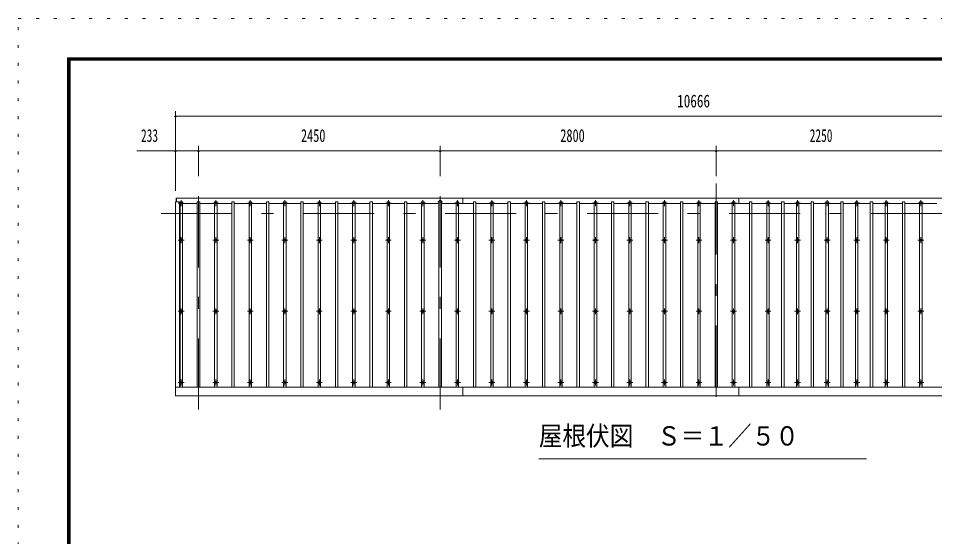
# Model space of a CAD drawing. Units: millimetres, scale not verified, with parts at other scales. Extents: x -25415 to 25419, y -10500 to 10500.
# Drawn here: x -4281 to 5012, y 5250 to 10500 of the extents above; entities that cross this region are included whole.
import ezdxf
from ezdxf.enums import TextEntityAlignment as Align

# ---------------------------------------------------------------- set-up
doc = ezdxf.new("R2010")
doc.units = ezdxf.units.MM
doc.header["$LTSCALE"] = 60
doc.linetypes.add('USER3', pattern=[24, 12, -5, 2, -5])
doc.linetypes.add('USER4', pattern=[3, 0.5, -2.5])
for name, color, linetype, lineweight in [('0-2_1-05BOLD', 7, 'Continuous', 18), ('0-3_1-25CENTER', 3, 'USER3', 18), ('0-4_1-45THIN', 4, 'Continuous', 18), ('0-5_1-55DIM', 3, 'Continuous', 18), ('0-C_F-F1PAPER', 5, 'Continuous', 18), ('0-D_F-E_J_ADD', 5, 'USER4', 18)]:
    doc.layers.add(name, color=color, linetype=linetype, lineweight=lineweight)
doc.styles.add('ＭＳ ゴシック', font='')
doc.styles.get('ＭＳ ゴシック').set_extended_font_data('MS Gothic')

msp = doc.modelspace()

# ---------------------------------------------------------------- linework, layer by layer
at = {"layer": '0-2_1-05BOLD'}
for p, q in [((-2676.38, 8641.19), (-2676.38, 8677.67)), ((226.62, 8626.18), (226.62, 8677.67)), ((3026.62, 8677.67), (3026.62, 8626.18)), ((7979.62, 6765.11), (-2686.38, 6765.11)), ((226.62, 6677.67), (226.62, 6765.11)), ((3026.62, 6765.11), (3026.62, 6677.67))]:
    msp.add_line(p, q, dxfattribs=at)
for points in [[(7974.62, 8641.19), (7974.62, 8677.67), (-2681.38, 8677.67), (-2681.38, 8641.19)], [(-2686.38, 8641.19), (-2686.38, 6677.67), (7979.62, 6677.67), (7979.62, 8641.19), (7939.62, 8641.19), (7939.62, 6765.11)], [(-2646.38, 6765.11), (-2646.38, 8641.19), (-2686.38, 8641.19)]]:
    msp.add_lwpolyline(points, dxfattribs=at)
for centre in [(-2628.38, 8254.17), (-2278.38, 8254.17), (-1928.38, 8254.17), (-1578.38, 8254.17), (-1228.38, 8254.17), (-878.38, 8254.17), (-528.38, 8254.17), (-178.38, 8254.17), (171.62, 8254.17), (521.62, 8254.17), (871.62, 8254.17), (1221.62, 8254.17), (1571.62, 8254.17), (1921.62, 8254.17), (2271.62, 8254.17), (2621.62, 8254.17), (2971.62, 8254.17), (3321.62, 8254.17), (3621.62, 8254.17), (3921.62, 8254.17), (4221.62, 8254.17), (4521.62, 8254.17), (4871.62, 8254.17), (-2628.38, 7532.51), (-2278.38, 7532.51), (-1928.38, 7532.51), (-1578.38, 7532.51), (-1228.38, 7532.51), (-878.38, 7532.51), (-528.38, 7532.51), (-178.38, 7532.51), (171.62, 7532.51), (521.62, 7532.51), (871.62, 7532.51), (1221.62, 7532.51), (1571.62, 7532.51), (1921.62, 7532.51), (2271.62, 7532.51), (2621.62, 7532.51), (2971.62, 7532.51), (3321.62, 7532.51), (3621.62, 7532.51), (3921.62, 7532.51), (4221.62, 7532.51), (4521.62, 7532.51), (4871.62, 7532.51), (-2628.38, 6810.85), (-2278.38, 6810.85), (-1928.38, 6810.85), (-1578.38, 6810.85), (-1228.38, 6810.85), (-878.38, 6810.85), (-528.38, 6810.85), (-178.38, 6810.85), (171.62, 6810.85), (521.62, 6810.85), (871.62, 6810.85), (1221.62, 6810.85), (1571.62, 6810.85), (1921.62, 6810.85), (2271.62, 6810.85), (2621.62, 6810.85), (2971.62, 6810.85), (3321.62, 6810.85), (3621.62, 6810.85), (3921.62, 6810.85), (4221.62, 6810.85), (4521.62, 6810.85), (4871.62, 6810.85)]:
    msp.add_circle(centre, 10, dxfattribs=at)
for centre, radius, start, end in [((-3.37, 8642.67), 15, 326.44153, 213.55196), ((-2628.38, 8616.22), 14.5, 46.39838, 133.60162), ((-2628.38, 8637.22), 14.5, 226.3961, 313.6039), ((-2278.38, 8616.22), 14.5, 46.39838, 133.60162), ((-2278.38, 8637.22), 14.5, 226.3961, 313.6039), ((-1928.38, 8616.22), 14.5, 46.39838, 133.60162), ((-1928.38, 8637.22), 14.5, 226.3961, 313.6039), ((-1578.38, 8616.22), 14.5, 46.39838, 133.60162), ((-1578.38, 8637.22), 14.5, 226.3961, 313.6039), ((-1228.38, 8616.22), 14.5, 46.39838, 133.60162), ((-1228.38, 8637.22), 14.5, 226.3961, 313.6039), ((-878.38, 8616.22), 14.5, 46.39838, 133.60162), ((-878.38, 8637.22), 14.5, 226.3961, 313.6039), ((-528.38, 8616.22), 14.5, 46.39838, 133.60162), ((-528.38, 8637.22), 14.5, 226.3961, 313.6039), ((-178.38, 8616.22), 14.5, 46.39838, 133.60162), ((-178.38, 8637.22), 14.5, 226.3961, 313.6039), ((171.62, 8616.22), 14.5, 46.39838, 133.60162), ((171.62, 8637.22), 14.5, 226.3961, 313.6039), ((521.62, 8616.22), 14.5, 46.39838, 133.60162), ((521.62, 8637.22), 14.5, 226.3961, 313.6039), ((871.62, 8616.22), 14.5, 46.39838, 133.60162), ((871.62, 8637.22), 14.5, 226.3961, 313.6039), ((1221.62, 8616.22), 14.5, 46.39838, 133.60162), ((1221.62, 8637.22), 14.5, 226.3961, 313.6039), ((1571.62, 8616.22), 14.5, 46.39838, 133.60162), ((1571.62, 8637.22), 14.5, 226.3961, 313.6039), ((1921.62, 8616.22), 14.5, 46.39838, 133.60162), ((1921.62, 8637.22), 14.5, 226.3961, 313.6039), ((2271.62, 8616.22), 14.5, 46.39838, 133.60162), ((2271.62, 8637.22), 14.5, 226.3961, 313.6039), ((2621.62, 8616.22), 14.5, 46.39838, 133.60162), ((2621.62, 8637.22), 14.5, 226.3961, 313.6039), ((2971.62, 8616.22), 14.5, 46.39838, 133.60162), ((2971.62, 8637.22), 14.5, 226.3961, 313.6039), ((3321.62, 8616.22), 14.5, 46.39838, 133.60162), ((3321.62, 8637.22), 14.5, 226.3961, 313.6039), ((3621.62, 8616.22), 14.5, 46.39838, 133.60162), ((3621.62, 8637.22), 14.5, 226.3961, 313.6039), ((3921.62, 8616.22), 14.5, 46.39838, 133.60162), ((3921.62, 8637.22), 14.5, 226.3961, 313.6039), ((4221.62, 8616.22), 14.5, 46.39838, 133.60162), ((4221.62, 8637.22), 14.5, 226.3961, 313.6039), ((4521.62, 8616.22), 14.5, 46.39838, 133.60162), ((4521.62, 8637.22), 14.5, 226.3961, 313.6039), ((4871.62, 8616.22), 14.5, 46.39838, 133.60162), ((4871.62, 8637.22), 14.5, 226.3961, 313.6039)]:
    msp.add_arc(centre, radius, start, end, dxfattribs=at)
at = {"layer": '0-3_1-25CENTER'}
for p, q in [((-2453.38, 6537.67), (-2453.38, 8827.67)), ((-3.38, 6537.67), (-3.38, 8827.67)), ((2796.62, 8827.67), (2796.62, 6537.67)), ((-2628.38, 8596.72), (-2628.38, 8656.72)), ((-2278.38, 8656.72), (-2278.38, 8596.72)), ((-1928.38, 8596.72), (-1928.38, 8656.72)), ((-1578.38, 8656.72), (-1578.38, 8596.72)), ((-1228.38, 8596.72), (-1228.38, 8656.72)), ((-878.38, 8656.72), (-878.38, 8596.72)), ((-528.38, 8596.72), (-528.38, 8656.72)), ((-178.38, 8656.72), (-178.38, 8596.72)), ((21.63, 8642.67), (-28.38, 8642.67)), ((171.62, 8656.72), (171.62, 8596.72)), ((521.62, 8656.72), (521.62, 8596.72)), ((871.62, 8596.72), (871.62, 8656.72)), ((1221.62, 8656.72), (1221.62, 8596.72)), ((1571.62, 8596.72), (1571.62, 8656.72)), ((1921.62, 8656.72), (1921.62, 8596.72)), ((2271.62, 8596.72), (2271.62, 8656.72)), ((2621.62, 8656.72), (2621.62, 8596.72)), ((2971.62, 8596.72), (2971.62, 8656.72)), ((3321.62, 8656.72), (3321.62, 8596.72)), ((3621.62, 8596.72), (3621.62, 8656.72)), ((3921.62, 8656.72), (3921.62, 8596.72)), ((4221.62, 8656.72), (4221.62, 8596.72)), ((4521.62, 8656.72), (4521.62, 8596.72)), ((4871.62, 8656.72), (4871.62, 8596.72)), ((-2658.38, 8626.72), (-2598.38, 8626.72)), ((-2248.38, 8626.72), (-2308.38, 8626.72)), ((-1958.38, 8626.72), (-1898.38, 8626.72)), ((-1548.38, 8626.72), (-1608.38, 8626.72)), ((-1258.38, 8626.72), (-1198.38, 8626.72)), ((-848.38, 8626.72), (-908.38, 8626.72)), ((-558.38, 8626.72), (-498.38, 8626.72)), ((-148.38, 8626.72), (-208.38, 8626.72)), ((201.62, 8626.72), (141.62, 8626.72)), ((551.62, 8626.72), (491.62, 8626.72)), ((841.62, 8626.72), (901.62, 8626.72)), ((1251.62, 8626.72), (1191.62, 8626.72)), ((1541.62, 8626.72), (1601.62, 8626.72)), ((1951.62, 8626.72), (1891.62, 8626.72)), ((2241.62, 8626.72), (2301.62, 8626.72)), ((2651.62, 8626.72), (2591.62, 8626.72)), ((3001.62, 8626.72), (2941.62, 8626.72)), ((3351.62, 8626.72), (3291.62, 8626.72)), ((3651.62, 8626.72), (3591.62, 8626.72)), ((3951.63, 8626.72), (3891.62, 8626.72)), ((4251.62, 8626.72), (4191.62, 8626.72)), ((4551.62, 8626.72), (4491.62, 8626.72)), ((4901.62, 8626.72), (4841.62, 8626.72)), ((-2833.38, 8521.68), (8126.62, 8521.68)), ((-2628.38, 8284.17), (-2628.38, 8224.17)), ((-2278.38, 8284.17), (-2278.38, 8224.17)), ((-1928.38, 8284.17), (-1928.38, 8224.17)), ((-1578.38, 8224.17), (-1578.38, 8284.17)), ((-1228.38, 8284.17), (-1228.38, 8224.17)), ((-878.38, 8224.17), (-878.38, 8284.17)), ((-528.38, 8284.17), (-528.38, 8224.17)), ((-178.38, 8284.17), (-178.38, 8224.17)), ((171.62, 8284.17), (171.62, 8224.17)), ((521.62, 8284.17), (521.62, 8224.17)), ((871.62, 8224.17), (871.62, 8284.17)), ((1221.62, 8284.17), (1221.62, 8224.17)), ((1571.62, 8224.17), (1571.62, 8284.17)), ((1921.62, 8284.17), (1921.62, 8224.17)), ((2271.62, 8224.17), (2271.62, 8284.17)), ((2621.62, 8284.17), (2621.62, 8224.17)), ((2971.62, 8224.17), (2971.62, 8284.17)), ((3321.62, 8284.17), (3321.62, 8224.17)), ((3621.62, 8224.17), (3621.62, 8284.17)), ((3921.62, 8284.17), (3921.62, 8224.17)), ((4221.62, 8284.17), (4221.62, 8224.17)), ((4521.62, 8284.17), (4521.62, 8224.17)), ((4871.62, 8284.17), (4871.62, 8224.17)), ((-2598.38, 8254.17), (-2658.38, 8254.17)), ((-2248.38, 8254.17), (-2308.38, 8254.17)), ((-1898.38, 8254.17), (-1958.38, 8254.17)), ((-1608.38, 8254.17), (-1548.38, 8254.17)), ((-1198.38, 8254.17), (-1258.38, 8254.17)), ((-908.38, 8254.17), (-848.38, 8254.17)), ((-498.38, 8254.17), (-558.38, 8254.17)), ((-148.38, 8254.17), (-208.38, 8254.17)), ((201.62, 8254.17), (141.62, 8254.17)), ((551.62, 8254.17), (491.62, 8254.17)), ((841.62, 8254.17), (901.62, 8254.17)), ((1251.62, 8254.17), (1191.62, 8254.17)), ((1541.62, 8254.17), (1601.62, 8254.17)), ((1951.62, 8254.17), (1891.62, 8254.17)), ((2241.62, 8254.17), (2301.62, 8254.17)), ((2651.62, 8254.17), (2591.62, 8254.17)), ((3001.62, 8254.17), (2941.62, 8254.17)), ((3351.62, 8254.17), (3291.62, 8254.17)), ((3651.62, 8254.17), (3591.62, 8254.17)), ((3951.63, 8254.17), (3891.62, 8254.17)), ((4251.62, 8254.17), (4191.62, 8254.17)), ((4551.62, 8254.17), (4491.62, 8254.17)), ((4901.62, 8254.17), (4841.62, 8254.17)), ((-2658.38, 7532.51), (-2598.38, 7532.51)), ((-2628.38, 7502.51), (-2628.38, 7562.51)), ((-2308.38, 7532.51), (-2248.38, 7532.51)), ((-2278.38, 7562.51), (-2278.38, 7502.51)), ((-1898.38, 7532.51), (-1958.38, 7532.51)), ((-1928.38, 7502.51), (-1928.38, 7562.51)), ((-1608.38, 7532.51), (-1548.38, 7532.51)), ((-1578.38, 7562.51), (-1578.38, 7502.51)), ((-1198.38, 7532.51), (-1258.38, 7532.51)), ((-1228.38, 7502.51), (-1228.38, 7562.51)), ((-908.38, 7532.51), (-848.38, 7532.51)), ((-878.38, 7562.51), (-878.38, 7502.51)), ((-558.38, 7532.51), (-498.38, 7532.51)), ((-528.38, 7502.51), (-528.38, 7562.51)), ((-208.38, 7532.51), (-148.38, 7532.51)), ((-178.38, 7562.51), (-178.38, 7502.51)), ((141.62, 7532.51), (201.62, 7532.51)), ((171.62, 7502.51), (171.62, 7562.51)), ((491.62, 7532.51), (551.62, 7532.51)), ((521.62, 7562.51), (521.62, 7502.51)), ((841.62, 7532.51), (901.62, 7532.51)), ((871.62, 7502.51), (871.62, 7562.51)), ((1191.62, 7532.51), (1251.62, 7532.51)), ((1221.62, 7562.51), (1221.62, 7502.51)), ((1541.62, 7532.51), (1601.62, 7532.51)), ((1571.62, 7502.51), (1571.62, 7562.51)), ((1891.62, 7532.51), (1951.62, 7532.51)), ((1921.62, 7562.51), (1921.62, 7502.51)), ((2241.62, 7532.51), (2301.62, 7532.51)), ((2271.62, 7502.51), (2271.62, 7562.51)), ((2591.62, 7532.51), (2651.62, 7532.51)), ((2621.62, 7562.51), (2621.62, 7502.51)), ((3001.62, 7532.51), (2941.62, 7532.51)), ((2971.62, 7502.51), (2971.62, 7562.51)), ((3291.62, 7532.51), (3351.62, 7532.51)), ((3321.62, 7562.51), (3321.62, 7502.51)), ((3651.62, 7532.51), (3591.62, 7532.51)), ((3621.62, 7502.51), (3621.62, 7562.51)), ((3891.62, 7532.51), (3951.63, 7532.51)), ((3921.62, 7562.51), (3921.62, 7502.51)), ((4191.62, 7532.51), (4251.62, 7532.51)), ((4221.62, 7562.51), (4221.62, 7502.51)), ((4491.62, 7532.51), (4551.62, 7532.51)), ((4521.62, 7562.51), (4521.62, 7502.51)), ((4841.62, 7532.51), (4901.62, 7532.51)), ((4871.62, 7562.51), (4871.62, 7502.51)), ((-2598.38, 6810.85), (-2658.38, 6810.85)), ((-2628.38, 6840.85), (-2628.38, 6780.85)), ((-2248.38, 6810.85), (-2308.38, 6810.85)), ((-2278.38, 6840.85), (-2278.38, 6780.85)), ((-1958.38, 6810.85), (-1898.38, 6810.85)), ((-1928.38, 6780.85), (-1928.38, 6840.85)), ((-1548.38, 6810.85), (-1608.38, 6810.85)), ((-1578.38, 6840.85), (-1578.38, 6780.85)), ((-1258.38, 6810.85), (-1198.38, 6810.85)), ((-1228.38, 6780.85), (-1228.38, 6840.85)), ((-848.38, 6810.85), (-908.38, 6810.85)), ((-878.38, 6840.85), (-878.38, 6780.85)), ((-558.38, 6810.85), (-498.38, 6810.85)), ((-528.38, 6780.85), (-528.38, 6840.85)), ((-148.38, 6810.85), (-208.38, 6810.85)), ((-178.38, 6840.85), (-178.38, 6780.85)), ((201.62, 6810.85), (141.62, 6810.85)), ((171.62, 6840.85), (171.62, 6780.85)), ((551.62, 6810.85), (491.62, 6810.85)), ((521.62, 6840.85), (521.62, 6780.85)), ((841.62, 6810.85), (901.62, 6810.85)), ((871.62, 6780.85), (871.62, 6840.85)), ((1251.62, 6810.85), (1191.62, 6810.85)), ((1221.62, 6840.85), (1221.62, 6780.85)), ((1541.62, 6810.85), (1601.62, 6810.85)), ((1571.62, 6780.85), (1571.62, 6840.85)), ((1951.62, 6810.85), (1891.62, 6810.85)), ((1921.62, 6840.85), (1921.62, 6780.85)), ((2241.62, 6810.85), (2301.62, 6810.85)), ((2271.62, 6780.85), (2271.62, 6840.85)), ((2651.62, 6810.85), (2591.62, 6810.85)), ((2621.62, 6840.85), (2621.62, 6780.85)), ((3001.62, 6810.85), (2941.62, 6810.85)), ((2971.62, 6780.85), (2971.62, 6840.85)), ((3351.62, 6810.85), (3291.62, 6810.85)), ((3321.62, 6840.85), (3321.62, 6780.85)), ((3651.62, 6810.85), (3591.62, 6810.85)), ((3621.62, 6780.85), (3621.62, 6840.85)), ((3951.63, 6810.85), (3891.62, 6810.85)), ((3921.62, 6840.85), (3921.62, 6780.85)), ((4251.62, 6810.85), (4191.62, 6810.85)), ((4221.62, 6840.85), (4221.62, 6780.85)), ((4551.62, 6810.85), (4491.62, 6810.85)), ((4521.62, 6840.85), (4521.62, 6780.85)), ((4901.62, 6810.85), (4841.62, 6810.85)), ((4871.62, 6840.85), (4871.62, 6780.85))]:
    msp.add_line(p, q, dxfattribs=at)
at = {"layer": '0-4_1-45THIN'}
for p, q in [((-2646.38, 8626.18), (-2640.88, 8626.18)), ((-2640.88, 6765.11), (-2640.88, 8641.19)), ((-2615.88, 8626.18), (-2465.88, 8626.18)), ((-2465.88, 8641.19), (-2465.88, 6765.11)), ((-2440.88, 8626.18), (-2290.88, 8626.18)), ((-2290.88, 8641.19), (-2290.88, 6765.11)), ((-2265.88, 8626.18), (-2115.88, 8626.18)), ((-2115.88, 8641.19), (-2115.88, 6765.11)), ((-2090.88, 8626.18), (-1940.88, 8626.18)), ((-1940.88, 8641.19), (-1940.88, 6765.11)), ((-1915.88, 8626.18), (-1765.88, 8626.18)), ((-1765.88, 8641.19), (-1765.88, 6765.11)), ((-1740.88, 8626.18), (-1590.88, 8626.18)), ((-1590.88, 8641.19), (-1590.88, 6765.11)), ((-1565.88, 8626.18), (-1415.88, 8626.18)), ((-1415.88, 8641.19), (-1415.88, 6765.11)), ((-1390.88, 8626.18), (-1240.88, 8626.18)), ((-1240.88, 8641.19), (-1240.88, 6765.11)), ((-1215.88, 8626.18), (-1065.88, 8626.18)), ((-1065.88, 8641.19), (-1065.88, 6765.11)), ((-1040.88, 8626.18), (-890.88, 8626.18)), ((-890.88, 8641.19), (-890.88, 6765.11)), ((-865.88, 8626.18), (-715.88, 8626.18)), ((-715.88, 8641.19), (-715.88, 6765.11)), ((-690.88, 8626.18), (-540.88, 8626.18)), ((-540.88, 8641.19), (-540.88, 6765.11)), ((-515.88, 8626.18), (-365.88, 8626.18)), ((-365.88, 8641.19), (-365.88, 6765.11)), ((-340.88, 8626.18), (-190.88, 8626.18)), ((-190.88, 8641.19), (-190.88, 6765.11)), ((-165.88, 8626.18), (-15.88, 8626.18)), ((-15.88, 8641.19), (-15.88, 6765.11)), ((9.12, 8626.18), (159.12, 8626.18)), ((159.12, 8641.19), (159.12, 6765.11)), ((184.12, 8626.18), (334.12, 8626.18)), ((334.12, 8641.19), (334.12, 6765.11)), ((359.12, 8626.18), (509.12, 8626.18)), ((509.12, 8641.19), (509.12, 6765.11)), ((534.12, 8626.18), (684.12, 8626.18)), ((684.12, 8641.19), (684.12, 6765.11)), ((709.12, 8626.18), (859.12, 8626.18)), ((859.12, 8641.19), (859.12, 6765.11)), ((884.12, 8626.18), (1034.12, 8626.18)), ((1034.12, 8641.19), (1034.12, 6765.11)), ((1059.12, 8626.18), (1209.12, 8626.18)), ((1209.12, 8641.19), (1209.12, 6765.11)), ((1234.12, 8626.18), (1384.12, 8626.18)), ((1384.12, 8641.19), (1384.12, 6765.11)), ((1409.12, 8626.18), (1559.12, 8626.18)), ((1559.12, 8641.19), (1559.12, 6765.11)), ((1584.12, 8626.18), (1734.12, 8626.18)), ((1734.12, 8641.19), (1734.12, 6765.11)), ((1759.12, 8626.18), (1909.12, 8626.18)), ((1909.12, 8641.19), (1909.12, 6765.11)), ((1934.12, 8626.18), (2084.12, 8626.18)), ((2084.12, 8641.19), (2084.12, 6765.11)), ((2109.12, 8626.18), (2259.12, 8626.18)), ((2259.12, 8641.19), (2259.12, 6765.11)), ((2284.12, 8626.18), (2434.12, 8626.18)), ((2434.12, 8641.19), (2434.12, 6765.11)), ((2459.12, 8626.18), (2609.12, 8626.18)), ((2609.12, 8641.19), (2609.12, 6765.11)), ((2634.12, 8626.18), (2784.12, 8626.18)), ((2784.12, 8641.19), (2784.12, 6765.11)), ((2809.12, 8626.18), (2959.12, 8626.18)), ((2959.12, 8641.19), (2959.12, 6765.11)), ((2984.12, 8626.18), (3134.12, 8626.18)), ((3134.12, 8641.19), (3134.12, 6765.11)), ((3159.13, 8626.18), (3309.12, 8626.18)), ((3309.12, 8641.19), (3309.12, 6765.11)), ((3334.12, 8626.18), (3459.12, 8626.18)), ((3459.12, 8641.19), (3459.12, 6765.11)), ((3484.12, 8626.18), (3609.12, 8626.18)), ((3609.12, 8641.19), (3609.12, 6765.11)), ((3634.12, 8626.18), (3759.12, 8626.18)), ((3759.12, 8641.19), (3759.12, 6765.11)), ((3784.12, 8626.18), (3909.12, 8626.18)), ((3909.12, 8641.19), (3909.12, 6765.11)), ((3934.12, 8626.18), (4059.12, 8626.18)), ((4059.12, 8641.19), (4059.12, 6765.11)), ((4084.12, 8626.18), (4209.12, 8626.18)), ((4209.12, 8641.19), (4209.12, 6765.11)), ((4234.12, 8626.18), (4359.12, 8626.18)), ((4359.12, 8641.19), (4359.12, 6765.11)), ((4384.12, 8626.18), (4509.12, 8626.18)), ((4509.12, 8641.19), (4509.12, 6765.11)), ((4534.12, 8626.18), (4684.12, 8626.18)), ((4684.12, 8641.19), (4684.12, 6765.11)), ((4709.12, 8626.18), (4859.12, 8626.18)), ((4859.12, 8641.19), (4859.12, 6765.11)), ((4884.12, 8626.18), (5034.12, 8626.18))]:
    msp.add_line(p, q, dxfattribs=at)
for points in [[(-2640.88, 8641.19), (-2615.88, 8641.19), (-2615.88, 6765.11)], [(-2440.88, 6765.11), (-2440.88, 8641.19), (-2465.88, 8641.19)], [(-2265.88, 6765.11), (-2265.88, 8641.19), (-2290.88, 8641.19)], [(-2090.88, 6765.11), (-2090.88, 8641.19), (-2115.88, 8641.19)], [(-1915.88, 6765.11), (-1915.88, 8641.19), (-1940.88, 8641.19)], [(-1740.88, 6765.11), (-1740.88, 8641.19), (-1765.88, 8641.19)], [(-1565.88, 6765.11), (-1565.88, 8641.19), (-1590.88, 8641.19)], [(-1390.88, 6765.11), (-1390.88, 8641.19), (-1415.88, 8641.19)], [(-1215.88, 6765.11), (-1215.88, 8641.19), (-1240.88, 8641.19)], [(-1040.88, 6765.11), (-1040.88, 8641.19), (-1065.88, 8641.19)], [(-865.88, 6765.11), (-865.88, 8641.19), (-890.88, 8641.19)], [(-690.88, 6765.11), (-690.88, 8641.19), (-715.88, 8641.19)], [(-515.88, 6765.11), (-515.88, 8641.19), (-540.88, 8641.19)], [(-340.88, 6765.11), (-340.88, 8641.19), (-365.88, 8641.19)], [(-165.88, 6765.11), (-165.88, 8641.19), (-190.88, 8641.19)], [(9.12, 6765.11), (9.12, 8641.19), (-15.88, 8641.19)], [(184.12, 6765.11), (184.12, 8641.19), (159.12, 8641.19)], [(359.12, 6765.11), (359.12, 8641.19), (334.12, 8641.19)], [(534.12, 6765.11), (534.12, 8641.19), (509.12, 8641.19)], [(709.12, 6765.11), (709.12, 8641.19), (684.12, 8641.19)], [(884.12, 6765.11), (884.12, 8641.19), (859.12, 8641.19)], [(1059.12, 6765.11), (1059.12, 8641.19), (1034.12, 8641.19)], [(1234.12, 6765.11), (1234.12, 8641.19), (1209.12, 8641.19)], [(1409.12, 6765.11), (1409.12, 8641.19), (1384.12, 8641.19)], [(1584.12, 6765.11), (1584.12, 8641.19), (1559.12, 8641.19)], [(1759.12, 6765.11), (1759.12, 8641.19), (1734.12, 8641.19)], [(1934.12, 6765.11), (1934.12, 8641.19), (1909.12, 8641.19)], [(2109.12, 6765.11), (2109.12, 8641.19), (2084.12, 8641.19)], [(2284.12, 6765.11), (2284.12, 8641.19), (2259.12, 8641.19)], [(2459.12, 6765.11), (2459.12, 8641.19), (2434.12, 8641.19)], [(2634.12, 6765.11), (2634.12, 8641.19), (2609.12, 8641.19)], [(2809.12, 6765.11), (2809.12, 8641.19), (2784.12, 8641.19)], [(2984.12, 6765.11), (2984.12, 8641.19), (2959.12, 8641.19)], [(3159.13, 6765.11), (3159.13, 8641.19), (3134.12, 8641.19)], [(3334.12, 6765.11), (3334.12, 8641.19), (3309.12, 8641.19)], [(3484.12, 6765.11), (3484.12, 8641.19), (3459.12, 8641.19)], [(3634.12, 6765.11), (3634.12, 8641.19), (3609.12, 8641.19)], [(3784.12, 6765.11), (3784.12, 8641.19), (3759.12, 8641.19)], [(3934.12, 6765.11), (3934.12, 8641.19), (3909.12, 8641.19)], [(4084.12, 6765.11), (4084.12, 8641.19), (4059.12, 8641.19)], [(4234.12, 6765.11), (4234.12, 8641.19), (4209.12, 8641.19)], [(4384.12, 6765.11), (4384.12, 8641.19), (4359.12, 8641.19)], [(4534.12, 6765.11), (4534.12, 8641.19), (4509.12, 8641.19)], [(4709.12, 6765.11), (4709.12, 8641.19), (4684.12, 8641.19)], [(4884.12, 6765.11), (4884.12, 8641.19), (4859.12, 8641.19)]]:
    msp.add_lwpolyline(points, dxfattribs=at)
at = {"layer": '0-5_1-55DIM'}
for p, q in [((-2676.38, 9508.67), (-2696.38, 9508.67)), ((-2686.38, 8752.68), (-2686.38, 9558.67)), ((-2686.38, 9508.67), (7979.62, 9508.67)), ((-2453.38, 8902.68), (-2453.38, 9208.67)), ((-3.38, 8902.68), (-3.38, 9208.67)), ((2796.62, 9208.67), (2796.62, 8902.68)), ((-3078.88, 9158.67), (8372.12, 9158.67)), ((-2676.38, 9158.67), (-2696.38, 9158.67)), ((-2443.38, 9158.67), (-2463.38, 9158.67)), ((6.62, 9158.67), (-13.38, 9158.67)), ((2806.62, 9158.67), (2786.62, 9158.67)), ((4321.62, 6037.67), (996.62, 6037.67))]:
    msp.add_line(p, q, dxfattribs=at)
for centre in [(-2686.38, 9508.67), (-2686.38, 9158.67), (-2453.38, 9158.67), (-3.38, 9158.67), (2796.62, 9158.67)]:
    msp.add_arc(centre, 10, 180, 0, dxfattribs=at)
at = {"layer": '0-C_F-F1PAPER'}
for points in [[(24918.96, -10000), (24918.96, 10100), (-3781.04, 10100), (-3781.04, -10000)], [(24916.46, -9997.5), (24916.46, 10097.5), (-3778.54, 10097.5), (-3778.54, -9997.5)], [(24913.96, -9995), (-3776.04, -9995), (-3776.04, 10095), (24913.96, 10095)], [(24911.46, -9992.5), (24911.46, 10092.5), (-3773.54, 10092.5), (-3773.54, -9992.5)], [(24908.96, -9990), (-3771.04, -9990), (-3771.04, 10090), (24908.96, 10090)], [(24906.46, -9987.5), (24906.46, 10087.5), (-3768.54, 10087.5), (-3768.54, -9987.5)], [(24903.96, -9985), (-3766.04, -9985), (-3766.04, 10085), (24903.96, 10085)], [(24901.46, -9982.5), (24901.46, 10082.5), (-3763.54, 10082.5), (-3763.54, -9982.5)], [(24898.96, -9980), (24898.96, 10080), (-3761.04, 10080), (-3761.04, -9980)], [(24896.46, -9977.5), (24896.46, 10077.5), (-3758.54, 10077.5), (-3758.54, -9977.5)], [(24893.96, -9975), (-3756.04, -9975), (-3756.04, 10075), (24893.96, 10075)]]:
    msp.add_lwpolyline(points, close=True, dxfattribs=at)
at = {"layer": '0-D_F-E_J_ADD'}
msp.add_lwpolyline([(25418.96, -10500), (-4281.04, -10500), (-4281.04, 10500), (25418.96, 10500)], close=True, dxfattribs=at)

# ---------------------------------------------------------------- texts
at = {"layer": '0-5_1-55DIM', "color": 7, "style": 'ＭＳ ゴシック'}
for s, height, width, p in [('10666', 130.2, 0.75, (2400.99, 9558.67)), ('233', 130.2, 0.65, (-3037.05, 9208.67)), ('2450', 130.2, 0.7, (-1414.39, 9208.67)), ('2800', 130.2, 0.7, (1215.35, 9208.67)), ('2250', 130.2, 0.65, (3744.94, 9208.67)), ('屋根伏図\u3000Ｓ＝１／５０', 195.4, 0.9, (996.62, 6114.32))]:
    msp.add_text(s, height=height, dxfattribs=dict(at, width=width)).set_placement(p, align=Align.BOTTOM_LEFT)

doc.saveas('drawing.dxf')
